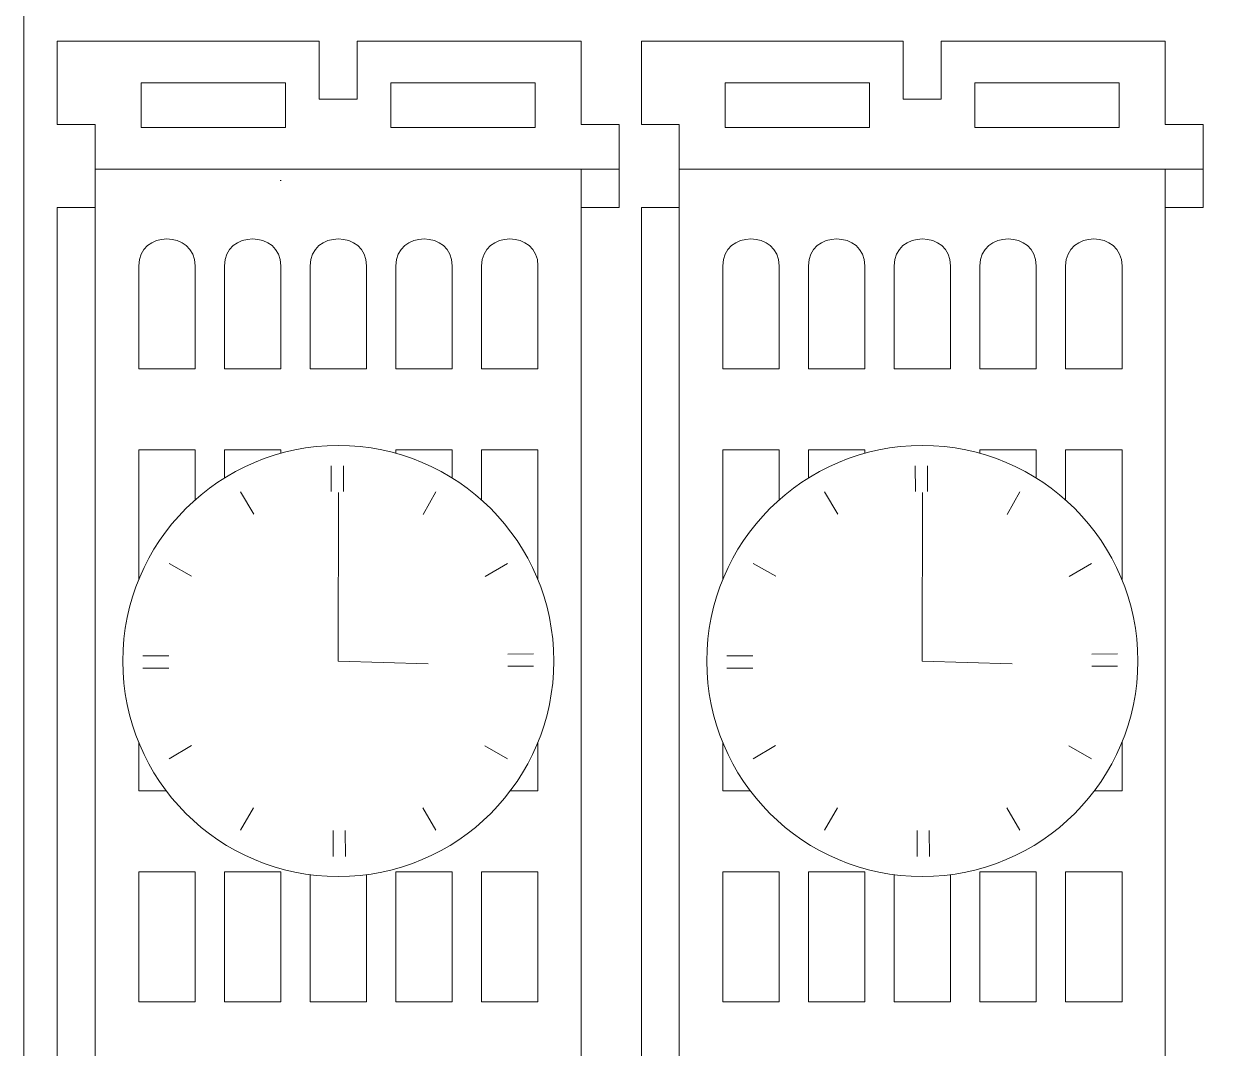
# Model space of a CAD drawing. Header units: millimetres. Extents: x -824 to 903, y -527 to 785.
# Drawn here: x -549.3 to -455.2, y 647.1 to 728.1 of the extents above; entities that cross this region are included whole.
import ezdxf

# ---------------------------------------------------------------- set-up
doc = ezdxf.new("R2010")
doc.units = ezdxf.units.MM
doc.header["$MEASUREMENT"] = 0
doc.layers.add('Camada 1', color=7, linetype='Continuous')

msp = doc.modelspace()

# ---------------------------------------------------------------- linework, layer by layer
at = {"layer": 'Camada 1', "color": 250, "lineweight": 9}
for points, knots in [([(-549.2728, 502.0451), (-549.2728, 502.0451), (-289.6563, 502.0451), (-289.6563, 502.0451), (-289.6563, 502.0451), (-289.6563, 502.0451), (-289.6563, 769.111), (-289.6563, 769.111), (-289.6563, 769.111), (-289.6563, 769.111), (-549.2728, 769.111), (-549.2728, 769.111), (-549.2728, 769.111), (-549.2728, 769.111), (-549.2728, 502.0451), (-549.2728, 502.0451)], [0, 0, 0, 0, 0.2, 0.2, 0.2, 0.2, 0.4, 0.4, 0.4, 0.4, 0.6, 0.6, 0.6, 0.6, 1, 1, 1, 1]), ([(-543.6252, 515.9603), (-543.6252, 515.9603), (-543.6252, 522.5339), (-543.6252, 522.5339), (-543.6252, 522.5339), (-543.6252, 522.5339), (-546.6255, 522.5339), (-546.6255, 522.5339), (-546.6255, 522.5339), (-546.6255, 522.5339), (-546.6255, 615.0342), (-546.6255, 615.0342), (-546.6255, 615.0342), (-546.6255, 615.0342), (-543.6252, 615.0342), (-543.6252, 615.0342), (-543.6252, 615.0342), (-543.6252, 615.0342), (-543.6252, 621.0345), (-543.6252, 621.0345), (-543.6252, 621.0345), (-543.6252, 621.0345), (-546.6255, 621.0345), (-546.6255, 621.0345), (-546.6255, 621.0345), (-546.6255, 621.0345), (-546.6255, 713.5348), (-546.6255, 713.5348), (-546.6255, 713.5348), (-546.6255, 713.5348), (-543.6252, 713.5348), (-543.6252, 713.5348), (-543.6252, 713.5348), (-543.6252, 713.5348), (-543.6252, 720.1084), (-543.6252, 720.1084), (-543.6252, 720.1084), (-543.6252, 720.1084), (-546.6255, 720.1084), (-546.6255, 720.1084), (-546.6255, 720.1084), (-546.6255, 720.1084), (-546.6255, 726.6819), (-546.6255, 726.6819), (-546.6255, 726.6819), (-546.6255, 726.6819), (-525.9395, 726.6819), (-525.9395, 726.6819), (-525.9395, 726.6819), (-525.9395, 726.6819), (-525.9395, 722.117), (-525.9395, 722.117), (-525.9395, 722.117), (-525.9395, 722.117), (-522.9392, 722.117), (-522.9392, 722.117), (-522.9392, 722.117), (-522.9392, 722.117), (-522.9392, 726.6819), (-522.9392, 726.6819), (-522.9392, 726.6819), (-522.9392, 726.6819), (-505.2535, 726.6819), (-505.2535, 726.6819), (-505.2535, 726.6819), (-505.2535, 726.6819), (-505.2535, 720.1084), (-505.2535, 720.1084), (-505.2535, 720.1084), (-505.2535, 720.1084), (-502.2534, 720.1084), (-502.2534, 720.1084), (-502.2534, 720.1084), (-502.2534, 720.1084), (-502.2534, 713.5348), (-502.2534, 713.5348), (-502.2534, 713.5348), (-502.2534, 713.5348), (-505.2535, 713.5348), (-505.2535, 713.5348), (-505.2535, 713.5348), (-505.2535, 713.5348), (-505.2535, 621.0345), (-505.2535, 621.0345), (-505.2535, 621.0345), (-505.2535, 621.0345), (-502.2534, 621.0345), (-502.2534, 621.0345), (-502.2534, 621.0345), (-502.2534, 621.0345), (-502.2534, 615.0342), (-502.2534, 615.0342), (-502.2534, 615.0342), (-502.2534, 615.0342), (-505.2535, 615.0342), (-505.2535, 615.0342), (-505.2535, 615.0342), (-505.2535, 615.0342), (-505.2535, 522.5339), (-505.2535, 522.5339), (-505.2535, 522.5339), (-505.2535, 522.5339), (-502.2534, 522.5339), (-502.2534, 522.5339), (-502.2534, 522.5339), (-502.2534, 522.5339), (-502.2534, 515.9603), (-502.2534, 515.9603), (-502.2534, 515.9603), (-502.2534, 515.9603), (-505.2535, 515.9603), (-505.2535, 515.9603), (-505.2535, 515.9603), (-505.2535, 515.9603), (-505.2535, 509.3867), (-505.2535, 509.3867), (-505.2535, 509.3867), (-505.2535, 509.3867), (-508.2234, 509.3867), (-508.2234, 509.3867), (-508.2234, 509.3867), (-508.2234, 509.3867), (-508.2234, 506.3864), (-508.2234, 506.3864), (-508.2234, 506.3864), (-508.2234, 506.3864), (-512.2235, 506.3864), (-512.2235, 506.3864), (-512.2235, 506.3864), (-512.2235, 506.3864), (-512.2235, 509.3867), (-512.2235, 509.3867), (-512.2235, 509.3867), (-512.2235, 509.3867), (-536.6249, 509.3867), (-536.6249, 509.3867), (-536.6249, 509.3867), (-536.6249, 509.3867), (-536.6249, 506.3864), (-536.6249, 506.3864), (-536.6249, 506.3864), (-536.6249, 506.3864), (-540.6251, 506.3864), (-540.6251, 506.3864), (-540.6251, 506.3864), (-540.6251, 506.3864), (-540.6251, 509.3867), (-540.6251, 509.3867), (-540.6251, 509.3867), (-540.6251, 509.3867), (-546.6255, 509.3867), (-546.6255, 509.3867), (-546.6255, 509.3867), (-546.6255, 509.3867), (-546.6255, 515.9603), (-546.6255, 515.9603), (-546.6255, 515.9603), (-546.6255, 515.9603), (-543.6252, 515.9603), (-543.6252, 515.9603)], [0, 0, 0, 0, 0.0243902, 0.0243902, 0.0243902, 0.0243902, 0.0487805, 0.0487805, 0.0487805, 0.0487805, 0.0731707, 0.0731707, 0.0731707, 0.0731707, 0.097561, 0.097561, 0.097561, 0.097561, 0.1219512, 0.1219512, 0.1219512, 0.1219512, 0.1463415, 0.1463415, 0.1463415, 0.1463415, 0.1707317, 0.1707317, 0.1707317, 0.1707317, 0.195122, 0.195122, 0.195122, 0.195122, 0.2195122, 0.2195122, 0.2195122, 0.2195122, 0.2439024, 0.2439024, 0.2439024, 0.2439024, 0.2682927, 0.2682927, 0.2682927, 0.2682927, 0.2926829, 0.2926829, 0.2926829, 0.2926829, 0.3170732, 0.3170732, 0.3170732, 0.3170732, 0.3414634, 0.3414634, 0.3414634, 0.3414634, 0.3658537, 0.3658537, 0.3658537, 0.3658537, 0.3902439, 0.3902439, 0.3902439, 0.3902439, 0.4146341, 0.4146341, 0.4146341, 0.4146341, 0.4390244, 0.4390244, 0.4390244, 0.4390244, 0.4634146, 0.4634146, 0.4634146, 0.4634146, 0.4878049, 0.4878049, 0.4878049, 0.4878049, 0.5121951, 0.5121951, 0.5121951, 0.5121951, 0.5365854, 0.5365854, 0.5365854, 0.5365854, 0.5609756, 0.5609756, 0.5609756, 0.5609756, 0.5853659, 0.5853659, 0.5853659, 0.5853659, 0.6097561, 0.6097561, 0.6097561, 0.6097561, 0.6341463, 0.6341463, 0.6341463, 0.6341463, 0.6585366, 0.6585366, 0.6585366, 0.6585366, 0.6829268, 0.6829268, 0.6829268, 0.6829268, 0.7073171, 0.7073171, 0.7073171, 0.7073171, 0.7317073, 0.7317073, 0.7317073, 0.7317073, 0.7560976, 0.7560976, 0.7560976, 0.7560976, 0.7804878, 0.7804878, 0.7804878, 0.7804878, 0.804878, 0.804878, 0.804878, 0.804878, 0.8292683, 0.8292683, 0.8292683, 0.8292683, 0.8536585, 0.8536585, 0.8536585, 0.8536585, 0.8780488, 0.8780488, 0.8780488, 0.8780488, 0.902439, 0.902439, 0.902439, 0.902439, 0.9268293, 0.9268293, 0.9268293, 0.9268293, 0.9512195, 0.9512195, 0.9512195, 0.9512195, 1, 1, 1, 1]), ([(-497.4884, 515.9603), (-497.4884, 515.9603), (-497.4884, 522.5339), (-497.4884, 522.5339), (-497.4884, 522.5339), (-497.4884, 522.5339), (-500.4887, 522.5339), (-500.4887, 522.5339), (-500.4887, 522.5339), (-500.4887, 522.5339), (-500.4887, 615.0342), (-500.4887, 615.0342), (-500.4887, 615.0342), (-500.4887, 615.0342), (-497.4884, 615.0342), (-497.4884, 615.0342), (-497.4884, 615.0342), (-497.4884, 615.0342), (-497.4884, 621.0345), (-497.4884, 621.0345), (-497.4884, 621.0345), (-497.4884, 621.0345), (-500.4887, 621.0345), (-500.4887, 621.0345), (-500.4887, 621.0345), (-500.4887, 621.0345), (-500.4887, 713.5348), (-500.4887, 713.5348), (-500.4887, 713.5348), (-500.4887, 713.5348), (-497.4884, 713.5348), (-497.4884, 713.5348), (-497.4884, 713.5348), (-497.4884, 713.5348), (-497.4884, 720.1084), (-497.4884, 720.1084), (-497.4884, 720.1084), (-497.4884, 720.1084), (-500.4887, 720.1084), (-500.4887, 720.1084), (-500.4887, 720.1084), (-500.4887, 720.1084), (-500.4887, 726.6819), (-500.4887, 726.6819), (-500.4887, 726.6819), (-500.4887, 726.6819), (-479.8027, 726.6819), (-479.8027, 726.6819), (-479.8027, 726.6819), (-479.8027, 726.6819), (-479.8027, 722.117), (-479.8027, 722.117), (-479.8027, 722.117), (-479.8027, 722.117), (-476.8024, 722.117), (-476.8024, 722.117), (-476.8024, 722.117), (-476.8024, 722.117), (-476.8024, 726.6819), (-476.8024, 726.6819), (-476.8024, 726.6819), (-476.8024, 726.6819), (-459.1167, 726.6819), (-459.1167, 726.6819), (-459.1167, 726.6819), (-459.1167, 726.6819), (-459.1167, 720.1084), (-459.1167, 720.1084), (-459.1167, 720.1084), (-459.1167, 720.1084), (-456.1165, 720.1084), (-456.1165, 720.1084), (-456.1165, 720.1084), (-456.1165, 720.1084), (-456.1165, 713.5348), (-456.1165, 713.5348), (-456.1165, 713.5348), (-456.1165, 713.5348), (-459.1167, 713.5348), (-459.1167, 713.5348), (-459.1167, 713.5348), (-459.1167, 713.5348), (-459.1167, 621.0345), (-459.1167, 621.0345), (-459.1167, 621.0345), (-459.1167, 621.0345), (-456.1165, 621.0345), (-456.1165, 621.0345), (-456.1165, 621.0345), (-456.1165, 621.0345), (-456.1165, 615.0342), (-456.1165, 615.0342), (-456.1165, 615.0342), (-456.1165, 615.0342), (-459.1167, 615.0342), (-459.1167, 615.0342), (-459.1167, 615.0342), (-459.1167, 615.0342), (-459.1167, 522.5339), (-459.1167, 522.5339), (-459.1167, 522.5339), (-459.1167, 522.5339), (-456.1165, 522.5339), (-456.1165, 522.5339), (-456.1165, 522.5339), (-456.1165, 522.5339), (-456.1165, 515.9603), (-456.1165, 515.9603), (-456.1165, 515.9603), (-456.1165, 515.9603), (-459.1167, 515.9603), (-459.1167, 515.9603), (-459.1167, 515.9603), (-459.1167, 515.9603), (-459.1167, 509.3867), (-459.1167, 509.3867), (-459.1167, 509.3867), (-459.1167, 509.3867), (-462.0865, 509.3867), (-462.0865, 509.3867), (-462.0865, 509.3867), (-462.0865, 509.3867), (-462.0865, 506.3864), (-462.0865, 506.3864), (-462.0865, 506.3864), (-462.0865, 506.3864), (-466.0867, 506.3864), (-466.0867, 506.3864), (-466.0867, 506.3864), (-466.0867, 506.3864), (-466.0867, 509.3867), (-466.0867, 509.3867), (-466.0867, 509.3867), (-466.0867, 509.3867), (-490.4881, 509.3867), (-490.4881, 509.3867), (-490.4881, 509.3867), (-490.4881, 509.3867), (-490.4881, 506.3864), (-490.4881, 506.3864), (-490.4881, 506.3864), (-490.4881, 506.3864), (-494.4883, 506.3864), (-494.4883, 506.3864), (-494.4883, 506.3864), (-494.4883, 506.3864), (-494.4883, 509.3867), (-494.4883, 509.3867), (-494.4883, 509.3867), (-494.4883, 509.3867), (-500.4887, 509.3867), (-500.4887, 509.3867), (-500.4887, 509.3867), (-500.4887, 509.3867), (-500.4887, 515.9603), (-500.4887, 515.9603), (-500.4887, 515.9603), (-500.4887, 515.9603), (-497.4884, 515.9603), (-497.4884, 515.9603)], [0, 0, 0, 0, 0.0243902, 0.0243902, 0.0243902, 0.0243902, 0.0487805, 0.0487805, 0.0487805, 0.0487805, 0.0731707, 0.0731707, 0.0731707, 0.0731707, 0.097561, 0.097561, 0.097561, 0.097561, 0.1219512, 0.1219512, 0.1219512, 0.1219512, 0.1463415, 0.1463415, 0.1463415, 0.1463415, 0.1707317, 0.1707317, 0.1707317, 0.1707317, 0.195122, 0.195122, 0.195122, 0.195122, 0.2195122, 0.2195122, 0.2195122, 0.2195122, 0.2439024, 0.2439024, 0.2439024, 0.2439024, 0.2682927, 0.2682927, 0.2682927, 0.2682927, 0.2926829, 0.2926829, 0.2926829, 0.2926829, 0.3170732, 0.3170732, 0.3170732, 0.3170732, 0.3414634, 0.3414634, 0.3414634, 0.3414634, 0.3658537, 0.3658537, 0.3658537, 0.3658537, 0.3902439, 0.3902439, 0.3902439, 0.3902439, 0.4146341, 0.4146341, 0.4146341, 0.4146341, 0.4390244, 0.4390244, 0.4390244, 0.4390244, 0.4634146, 0.4634146, 0.4634146, 0.4634146, 0.4878049, 0.4878049, 0.4878049, 0.4878049, 0.5121951, 0.5121951, 0.5121951, 0.5121951, 0.5365854, 0.5365854, 0.5365854, 0.5365854, 0.5609756, 0.5609756, 0.5609756, 0.5609756, 0.5853659, 0.5853659, 0.5853659, 0.5853659, 0.6097561, 0.6097561, 0.6097561, 0.6097561, 0.6341463, 0.6341463, 0.6341463, 0.6341463, 0.6585366, 0.6585366, 0.6585366, 0.6585366, 0.6829268, 0.6829268, 0.6829268, 0.6829268, 0.7073171, 0.7073171, 0.7073171, 0.7073171, 0.7317073, 0.7317073, 0.7317073, 0.7317073, 0.7560976, 0.7560976, 0.7560976, 0.7560976, 0.7804878, 0.7804878, 0.7804878, 0.7804878, 0.804878, 0.804878, 0.804878, 0.804878, 0.8292683, 0.8292683, 0.8292683, 0.8292683, 0.8536585, 0.8536585, 0.8536585, 0.8536585, 0.8780488, 0.8780488, 0.8780488, 0.8780488, 0.902439, 0.902439, 0.902439, 0.902439, 0.9268293, 0.9268293, 0.9268293, 0.9268293, 0.9512195, 0.9512195, 0.9512195, 0.9512195, 1, 1, 1, 1]), ([(-529.0235, 715.693), (-529.0235, 715.693), (-528.949, 715.6793), (-528.949, 715.6793), (-528.949, 715.6793), (-528.949, 715.6793), (-529.0235, 715.693), (-529.0235, 715.693)], [0, 0, 0, 0, 0.3333333, 0.3333333, 0.3333333, 0.3333333, 1, 1, 1, 1])]:
    msp.add_open_spline(points, degree=3, knots=knots, dxfattribs=at)
at = {"layer": 'Camada 1', "color": 5, "lineweight": 9}
for points, knots in [([(-540.0032, 723.3944), (-540.0032, 723.3944), (-528.5898, 723.3944), (-528.5898, 723.3944), (-528.5898, 723.3944), (-528.5898, 723.3944), (-528.5898, 719.8666), (-528.5898, 719.8666), (-528.5898, 719.8666), (-528.5898, 719.8666), (-540.0032, 719.8666), (-540.0032, 719.8666), (-540.0032, 719.8666), (-540.0032, 719.8666), (-540.0032, 723.3944), (-540.0032, 723.3944)], [0, 0, 0, 0, 0.2, 0.2, 0.2, 0.2, 0.4, 0.4, 0.4, 0.4, 0.6, 0.6, 0.6, 0.6, 1, 1, 1, 1]), ([(-520.2891, 723.3944), (-520.2891, 723.3944), (-508.8757, 723.3944), (-508.8757, 723.3944), (-508.8757, 723.3944), (-508.8757, 723.3944), (-508.8757, 719.8666), (-508.8757, 719.8666), (-508.8757, 719.8666), (-508.8757, 719.8666), (-520.2891, 719.8666), (-520.2891, 719.8666), (-520.2891, 719.8666), (-520.2891, 719.8666), (-520.2891, 723.3944), (-520.2891, 723.3944)], [0, 0, 0, 0, 0.2, 0.2, 0.2, 0.2, 0.4, 0.4, 0.4, 0.4, 0.6, 0.6, 0.6, 0.6, 1, 1, 1, 1]), ([(-493.8664, 723.3944), (-493.8664, 723.3944), (-482.453, 723.3944), (-482.453, 723.3944), (-482.453, 723.3944), (-482.453, 723.3944), (-482.453, 719.8666), (-482.453, 719.8666), (-482.453, 719.8666), (-482.453, 719.8666), (-493.8664, 719.8666), (-493.8664, 719.8666), (-493.8664, 719.8666), (-493.8664, 719.8666), (-493.8664, 723.3944), (-493.8664, 723.3944)], [0, 0, 0, 0, 0.2, 0.2, 0.2, 0.2, 0.4, 0.4, 0.4, 0.4, 0.6, 0.6, 0.6, 0.6, 1, 1, 1, 1]), ([(-474.1523, 723.3944), (-474.1523, 723.3944), (-462.7389, 723.3944), (-462.7389, 723.3944), (-462.7389, 723.3944), (-462.7389, 723.3944), (-462.7389, 719.8666), (-462.7389, 719.8666), (-462.7389, 719.8666), (-462.7389, 719.8666), (-474.1523, 719.8666), (-474.1523, 719.8666), (-474.1523, 719.8666), (-474.1523, 719.8666), (-474.1523, 723.3944), (-474.1523, 723.3944)], [0, 0, 0, 0, 0.2, 0.2, 0.2, 0.2, 0.4, 0.4, 0.4, 0.4, 0.6, 0.6, 0.6, 0.6, 1, 1, 1, 1]), ([(-540.1954, 700.7946), (-540.1954, 700.7946), (-535.7402, 700.7946), (-535.7402, 700.7946), (-535.7402, 700.7946), (-535.7402, 700.7946), (-535.7402, 708.9491), (-535.7402, 708.9491), (-535.7402, 708.9491), (-535.7402, 711.7689), (-540.1954, 711.7689), (-540.1954, 708.9491), (-540.1954, 708.9491), (-540.1954, 708.9491), (-540.1954, 700.7946), (-540.1954, 700.7946)], [0, 0, 0, 0, 0.2, 0.2, 0.2, 0.2, 0.4, 0.4, 0.4, 0.4, 0.6, 0.6, 0.6, 0.6, 1, 1, 1, 1]), ([(-533.4236, 700.7946), (-533.4236, 700.7946), (-528.9684, 700.7946), (-528.9684, 700.7946), (-528.9684, 700.7946), (-528.9684, 700.7946), (-528.9684, 708.9491), (-528.9684, 708.9491), (-528.9684, 708.9491), (-528.9684, 711.7689), (-533.4236, 711.7689), (-533.4236, 708.9491), (-533.4236, 708.9491), (-533.4236, 708.9491), (-533.4236, 700.7946), (-533.4236, 700.7946)], [0, 0, 0, 0, 0.2, 0.2, 0.2, 0.2, 0.4, 0.4, 0.4, 0.4, 0.6, 0.6, 0.6, 0.6, 1, 1, 1, 1]), ([(-526.6519, 700.7946), (-526.6519, 700.7946), (-522.1967, 700.7946), (-522.1967, 700.7946), (-522.1967, 700.7946), (-522.1967, 700.7946), (-522.1967, 708.9491), (-522.1967, 708.9491), (-522.1967, 708.9491), (-522.1967, 711.7689), (-526.6519, 711.7689), (-526.6519, 708.9491), (-526.6519, 708.9491), (-526.6519, 708.9491), (-526.6519, 700.7946), (-526.6519, 700.7946)], [0, 0, 0, 0, 0.2, 0.2, 0.2, 0.2, 0.4, 0.4, 0.4, 0.4, 0.6, 0.6, 0.6, 0.6, 1, 1, 1, 1]), ([(-519.8802, 700.7946), (-519.8802, 700.7946), (-515.425, 700.7946), (-515.425, 700.7946), (-515.425, 700.7946), (-515.425, 700.7946), (-515.425, 708.9491), (-515.425, 708.9491), (-515.425, 708.9491), (-515.425, 711.7689), (-519.8802, 711.7689), (-519.8802, 708.9491), (-519.8802, 708.9491), (-519.8802, 708.9491), (-519.8802, 700.7946), (-519.8802, 700.7946)], [0, 0, 0, 0, 0.2, 0.2, 0.2, 0.2, 0.4, 0.4, 0.4, 0.4, 0.6, 0.6, 0.6, 0.6, 1, 1, 1, 1]), ([(-513.1084, 700.7946), (-513.1084, 700.7946), (-508.6532, 700.7946), (-508.6532, 700.7946), (-508.6532, 700.7946), (-508.6532, 700.7946), (-508.6532, 708.9491), (-508.6532, 708.9491), (-508.6532, 708.9491), (-508.6532, 711.7689), (-513.1084, 711.7689), (-513.1084, 708.9491), (-513.1084, 708.9491), (-513.1084, 708.9491), (-513.1084, 700.7946), (-513.1084, 700.7946)], [0, 0, 0, 0, 0.2, 0.2, 0.2, 0.2, 0.4, 0.4, 0.4, 0.4, 0.6, 0.6, 0.6, 0.6, 1, 1, 1, 1]), ([(-494.0585, 700.7946), (-494.0585, 700.7946), (-489.6034, 700.7946), (-489.6034, 700.7946), (-489.6034, 700.7946), (-489.6034, 700.7946), (-489.6034, 708.9491), (-489.6034, 708.9491), (-489.6034, 708.9491), (-489.6034, 711.7689), (-494.0585, 711.7689), (-494.0585, 708.9491), (-494.0585, 708.9491), (-494.0585, 708.9491), (-494.0585, 700.7946), (-494.0585, 700.7946)], [0, 0, 0, 0, 0.2, 0.2, 0.2, 0.2, 0.4, 0.4, 0.4, 0.4, 0.6, 0.6, 0.6, 0.6, 1, 1, 1, 1]), ([(-487.2868, 700.7946), (-487.2868, 700.7946), (-482.8316, 700.7946), (-482.8316, 700.7946), (-482.8316, 700.7946), (-482.8316, 700.7946), (-482.8316, 708.9491), (-482.8316, 708.9491), (-482.8316, 708.9491), (-482.8316, 711.7689), (-487.2868, 711.7689), (-487.2868, 708.9491), (-487.2868, 708.9491), (-487.2868, 708.9491), (-487.2868, 700.7946), (-487.2868, 700.7946)], [0, 0, 0, 0, 0.2, 0.2, 0.2, 0.2, 0.4, 0.4, 0.4, 0.4, 0.6, 0.6, 0.6, 0.6, 1, 1, 1, 1]), ([(-480.5151, 700.7946), (-480.5151, 700.7946), (-476.0598, 700.7946), (-476.0598, 700.7946), (-476.0598, 700.7946), (-476.0598, 700.7946), (-476.0598, 708.9491), (-476.0598, 708.9491), (-476.0598, 708.9491), (-476.0598, 711.7689), (-480.5151, 711.7689), (-480.5151, 708.9491), (-480.5151, 708.9491), (-480.5151, 708.9491), (-480.5151, 700.7946), (-480.5151, 700.7946)], [0, 0, 0, 0, 0.2, 0.2, 0.2, 0.2, 0.4, 0.4, 0.4, 0.4, 0.6, 0.6, 0.6, 0.6, 1, 1, 1, 1]), ([(-473.7434, 700.7946), (-473.7434, 700.7946), (-469.2882, 700.7946), (-469.2882, 700.7946), (-469.2882, 700.7946), (-469.2882, 700.7946), (-469.2882, 708.9491), (-469.2882, 708.9491), (-469.2882, 708.9491), (-469.2882, 711.7689), (-473.7434, 711.7689), (-473.7434, 708.9491), (-473.7434, 708.9491), (-473.7434, 708.9491), (-473.7434, 700.7946), (-473.7434, 700.7946)], [0, 0, 0, 0, 0.2, 0.2, 0.2, 0.2, 0.4, 0.4, 0.4, 0.4, 0.6, 0.6, 0.6, 0.6, 1, 1, 1, 1]), ([(-466.9716, 700.7946), (-466.9716, 700.7946), (-462.5164, 700.7946), (-462.5164, 700.7946), (-462.5164, 700.7946), (-462.5164, 700.7946), (-462.5164, 708.9491), (-462.5164, 708.9491), (-462.5164, 708.9491), (-462.5164, 711.7689), (-466.9716, 711.7689), (-466.9716, 708.9491), (-466.9716, 708.9491), (-466.9716, 708.9491), (-466.9716, 700.7946), (-466.9716, 700.7946)], [0, 0, 0, 0, 0.2, 0.2, 0.2, 0.2, 0.4, 0.4, 0.4, 0.4, 0.6, 0.6, 0.6, 0.6, 1, 1, 1, 1]), ([(-524.4294, 694.7488), (-515.0262, 694.7488), (-507.4035, 687.1261), (-507.4035, 677.7229), (-507.4035, 677.7229), (-507.4035, 668.3197), (-515.0262, 660.697), (-524.4294, 660.697), (-524.4294, 660.697), (-533.8325, 660.697), (-541.4552, 668.3197), (-541.4552, 677.7229), (-541.4552, 677.7229), (-541.4552, 687.1261), (-533.8325, 694.7488), (-524.4294, 694.7488)], [0, 0, 0, 0, 0.2, 0.2, 0.2, 0.2, 0.4, 0.4, 0.4, 0.4, 0.6, 0.6, 0.6, 0.6, 1, 1, 1, 1]), ([(-535.7402, 690.4518), (-535.7402, 690.4518), (-535.7402, 694.3992), (-535.7402, 694.3992), (-535.7402, 694.3992), (-537.2252, 694.3992), (-538.7103, 694.3992), (-540.1954, 694.3992), (-540.1954, 694.3992), (-540.1954, 694.3992), (-540.1954, 684.1556), (-540.1954, 684.1556)], [0, 0, 0, 0, 0.25, 0.25, 0.25, 0.25, 0.5, 0.5, 0.5, 0.5, 1, 1, 1, 1]), ([(-528.9684, 694.1435), (-528.9684, 694.1435), (-528.9684, 694.3992), (-528.9684, 694.3992), (-528.9684, 694.3992), (-530.4535, 694.3992), (-531.9385, 694.3992), (-533.4236, 694.3992), (-533.4236, 694.3992), (-533.4236, 694.3992), (-533.4236, 692.1863), (-533.4236, 692.1863)], [0, 0, 0, 0, 0.25, 0.25, 0.25, 0.25, 0.5, 0.5, 0.5, 0.5, 1, 1, 1, 1]), ([(-515.425, 692.1863), (-515.425, 692.1863), (-515.425, 694.3992), (-515.425, 694.3992), (-515.425, 694.3992), (-516.9101, 694.3992), (-518.3951, 694.3992), (-519.8802, 694.3992), (-519.8802, 694.3992), (-519.8802, 694.3992), (-519.8802, 694.1435), (-519.8802, 694.1435)], [0, 0, 0, 0, 0.25, 0.25, 0.25, 0.25, 0.5, 0.5, 0.5, 0.5, 1, 1, 1, 1]), ([(-508.6532, 684.1556), (-508.6532, 684.1556), (-508.6532, 694.3992), (-508.6532, 694.3992), (-508.6532, 694.3992), (-510.1383, 694.3992), (-511.6234, 694.3992), (-513.1084, 694.3992), (-513.1084, 694.3992), (-513.1084, 694.3992), (-513.1084, 690.4518), (-513.1084, 690.4518)], [0, 0, 0, 0, 0.25, 0.25, 0.25, 0.25, 0.5, 0.5, 0.5, 0.5, 1, 1, 1, 1]), ([(-478.2925, 694.7488), (-468.8894, 694.7488), (-461.2667, 687.1261), (-461.2667, 677.7229), (-461.2667, 677.7229), (-461.2667, 668.3197), (-468.8894, 660.697), (-478.2925, 660.697), (-478.2925, 660.697), (-487.6957, 660.697), (-495.3184, 668.3197), (-495.3184, 677.7229), (-495.3184, 677.7229), (-495.3184, 687.1261), (-487.6957, 694.7488), (-478.2925, 694.7488)], [0, 0, 0, 0, 0.2, 0.2, 0.2, 0.2, 0.4, 0.4, 0.4, 0.4, 0.6, 0.6, 0.6, 0.6, 1, 1, 1, 1]), ([(-489.6034, 690.4518), (-489.6034, 690.4518), (-489.6034, 694.3992), (-489.6034, 694.3992), (-489.6034, 694.3992), (-491.0884, 694.3992), (-492.5735, 694.3992), (-494.0585, 694.3992), (-494.0585, 694.3992), (-494.0585, 694.3992), (-494.0585, 684.1556), (-494.0585, 684.1556)], [0, 0, 0, 0, 0.25, 0.25, 0.25, 0.25, 0.5, 0.5, 0.5, 0.5, 1, 1, 1, 1]), ([(-482.8316, 694.1435), (-482.8316, 694.1435), (-482.8316, 694.3992), (-482.8316, 694.3992), (-482.8316, 694.3992), (-484.3167, 694.3992), (-485.8017, 694.3992), (-487.2868, 694.3992), (-487.2868, 694.3992), (-487.2868, 694.3992), (-487.2868, 692.1863), (-487.2868, 692.1863)], [0, 0, 0, 0, 0.25, 0.25, 0.25, 0.25, 0.5, 0.5, 0.5, 0.5, 1, 1, 1, 1]), ([(-469.2882, 692.1863), (-469.2882, 692.1863), (-469.2882, 694.3992), (-469.2882, 694.3992), (-469.2882, 694.3992), (-470.7732, 694.3992), (-472.2583, 694.3992), (-473.7434, 694.3992), (-473.7434, 694.3992), (-473.7434, 694.3992), (-473.7434, 694.1435), (-473.7434, 694.1435)], [0, 0, 0, 0, 0.25, 0.25, 0.25, 0.25, 0.5, 0.5, 0.5, 0.5, 1, 1, 1, 1]), ([(-462.5164, 684.1556), (-462.5164, 684.1556), (-462.5164, 694.3992), (-462.5164, 694.3992), (-462.5164, 694.3992), (-464.0015, 694.3992), (-465.4865, 694.3992), (-466.9716, 694.3992), (-466.9716, 694.3992), (-466.9716, 694.3992), (-466.9716, 690.4518), (-466.9716, 690.4518)], [0, 0, 0, 0, 0.25, 0.25, 0.25, 0.25, 0.5, 0.5, 0.5, 0.5, 1, 1, 1, 1]), ([(-532.1445, 691.0861), (-532.1445, 691.0861), (-531.1112, 689.3164), (-531.1112, 689.3164), (-531.1112, 689.3164), (-531.1112, 689.3164), (-532.1445, 691.0861), (-532.1445, 691.0861)], [0, 0, 0, 0, 0.3333333, 0.3333333, 0.3333333, 0.3333333, 1, 1, 1, 1]), ([(-524.4243, 691.0421), (-524.4243, 691.0421), (-524.4294, 677.7229), (-524.4294, 677.7229), (-524.4294, 677.7229), (-524.4294, 677.7229), (-517.3198, 677.4971), (-517.3198, 677.4971)], [0, 0, 0, 0, 0.3333333, 0.3333333, 0.3333333, 0.3333333, 1, 1, 1, 1]), ([(-486.0077, 691.0861), (-486.0077, 691.0861), (-484.9744, 689.3164), (-484.9744, 689.3164), (-484.9744, 689.3164), (-484.9744, 689.3164), (-486.0077, 691.0861), (-486.0077, 691.0861)], [0, 0, 0, 0, 0.3333333, 0.3333333, 0.3333333, 0.3333333, 1, 1, 1, 1]), ([(-478.2875, 691.0421), (-478.2875, 691.0421), (-478.2925, 677.7229), (-478.2925, 677.7229), (-478.2925, 677.7229), (-478.2925, 677.7229), (-471.183, 677.4971), (-471.183, 677.4971)], [0, 0, 0, 0, 0.3333333, 0.3333333, 0.3333333, 0.3333333, 1, 1, 1, 1]), ([(-537.7924, 685.4382), (-537.7924, 685.4382), (-536.0129, 684.4222), (-536.0129, 684.4222), (-536.0129, 684.4222), (-536.0129, 684.4222), (-537.7924, 685.4382), (-537.7924, 685.4382)], [0, 0, 0, 0, 0.3333333, 0.3333333, 0.3333333, 0.3333333, 1, 1, 1, 1]), ([(-491.6556, 685.4382), (-491.6556, 685.4382), (-489.8761, 684.4222), (-489.8761, 684.4222), (-489.8761, 684.4222), (-489.8761, 684.4222), (-491.6556, 685.4382), (-491.6556, 685.4382)], [0, 0, 0, 0, 0.3333333, 0.3333333, 0.3333333, 0.3333333, 1, 1, 1, 1]), ([(-540.1954, 671.3081), (-540.1954, 671.3081), (-540.1954, 667.4597), (-540.1954, 667.4597), (-540.1954, 667.4597), (-540.1954, 667.4597), (-538.0023, 667.4597), (-538.0023, 667.4597)], [0, 0, 0, 0, 0.3333333, 0.3333333, 0.3333333, 0.3333333, 1, 1, 1, 1]), ([(-510.8463, 667.4597), (-510.8463, 667.4597), (-508.6532, 667.4597), (-508.6532, 667.4597), (-508.6532, 667.4597), (-508.6532, 667.4597), (-508.6532, 671.3081), (-508.6532, 671.3081)], [0, 0, 0, 0, 0.3333333, 0.3333333, 0.3333333, 0.3333333, 1, 1, 1, 1]), ([(-494.0585, 671.3081), (-494.0585, 671.3081), (-494.0585, 667.4597), (-494.0585, 667.4597), (-494.0585, 667.4597), (-494.0585, 667.4597), (-491.8655, 667.4597), (-491.8655, 667.4597)], [0, 0, 0, 0, 0.3333333, 0.3333333, 0.3333333, 0.3333333, 1, 1, 1, 1]), ([(-464.7095, 667.4597), (-464.7095, 667.4597), (-462.5164, 667.4597), (-462.5164, 667.4597), (-462.5164, 667.4597), (-462.5164, 667.4597), (-462.5164, 671.3081), (-462.5164, 671.3081)], [0, 0, 0, 0, 0.3333333, 0.3333333, 0.3333333, 0.3333333, 1, 1, 1, 1]), ([(-540.1954, 650.7922), (-538.7103, 650.7922), (-537.2252, 650.7922), (-535.7402, 650.7922), (-535.7402, 650.7922), (-535.7402, 654.2163), (-535.7402, 657.6403), (-535.7402, 661.0643), (-535.7402, 661.0643), (-537.2252, 661.0643), (-538.7103, 661.0643), (-540.1954, 661.0643), (-540.1954, 661.0643), (-540.1954, 657.6403), (-540.1954, 654.2163), (-540.1954, 650.7922)], [0, 0, 0, 0, 0.2, 0.2, 0.2, 0.2, 0.4, 0.4, 0.4, 0.4, 0.6, 0.6, 0.6, 0.6, 1, 1, 1, 1]), ([(-533.4236, 650.7922), (-531.9385, 650.7922), (-530.4535, 650.7922), (-528.9684, 650.7922), (-528.9684, 650.7922), (-528.9684, 654.2163), (-528.9684, 657.6403), (-528.9684, 661.0643), (-528.9684, 661.0643), (-530.4535, 661.0643), (-531.9385, 661.0643), (-533.4236, 661.0643), (-533.4236, 661.0643), (-533.4236, 657.6403), (-533.4236, 654.2163), (-533.4236, 650.7922)], [0, 0, 0, 0, 0.2, 0.2, 0.2, 0.2, 0.4, 0.4, 0.4, 0.4, 0.6, 0.6, 0.6, 0.6, 1, 1, 1, 1]), ([(-526.6519, 660.851), (-526.6519, 660.851), (-526.6519, 650.7922), (-526.6519, 650.7922), (-526.6519, 650.7922), (-525.1669, 650.7922), (-523.6818, 650.7922), (-522.1967, 650.7922), (-522.1967, 650.7922), (-522.1967, 650.7922), (-522.1967, 660.851), (-522.1967, 660.851)], [0, 0, 0, 0, 0.25, 0.25, 0.25, 0.25, 0.5, 0.5, 0.5, 0.5, 1, 1, 1, 1]), ([(-519.8802, 650.7922), (-518.3951, 650.7922), (-516.9101, 650.7922), (-515.425, 650.7922), (-515.425, 650.7922), (-515.425, 654.2163), (-515.425, 657.6403), (-515.425, 661.0643), (-515.425, 661.0643), (-516.9101, 661.0643), (-518.3951, 661.0643), (-519.8802, 661.0643), (-519.8802, 661.0643), (-519.8802, 657.6403), (-519.8802, 654.2163), (-519.8802, 650.7922)], [0, 0, 0, 0, 0.2, 0.2, 0.2, 0.2, 0.4, 0.4, 0.4, 0.4, 0.6, 0.6, 0.6, 0.6, 1, 1, 1, 1]), ([(-513.1084, 650.7922), (-511.6234, 650.7922), (-510.1383, 650.7922), (-508.6532, 650.7922), (-508.6532, 650.7922), (-508.6532, 654.2163), (-508.6532, 657.6403), (-508.6532, 661.0643), (-508.6532, 661.0643), (-510.1383, 661.0643), (-511.6234, 661.0643), (-513.1084, 661.0643), (-513.1084, 661.0643), (-513.1084, 657.6403), (-513.1084, 654.2163), (-513.1084, 650.7922)], [0, 0, 0, 0, 0.2, 0.2, 0.2, 0.2, 0.4, 0.4, 0.4, 0.4, 0.6, 0.6, 0.6, 0.6, 1, 1, 1, 1]), ([(-494.0585, 650.7922), (-492.5735, 650.7922), (-491.0884, 650.7922), (-489.6034, 650.7922), (-489.6034, 650.7922), (-489.6034, 654.2163), (-489.6034, 657.6403), (-489.6034, 661.0643), (-489.6034, 661.0643), (-491.0884, 661.0643), (-492.5735, 661.0643), (-494.0585, 661.0643), (-494.0585, 661.0643), (-494.0585, 657.6403), (-494.0585, 654.2163), (-494.0585, 650.7922)], [0, 0, 0, 0, 0.2, 0.2, 0.2, 0.2, 0.4, 0.4, 0.4, 0.4, 0.6, 0.6, 0.6, 0.6, 1, 1, 1, 1]), ([(-487.2868, 650.7922), (-485.8017, 650.7922), (-484.3167, 650.7922), (-482.8316, 650.7922), (-482.8316, 650.7922), (-482.8316, 654.2163), (-482.8316, 657.6403), (-482.8316, 661.0643), (-482.8316, 661.0643), (-484.3167, 661.0643), (-485.8017, 661.0643), (-487.2868, 661.0643), (-487.2868, 661.0643), (-487.2868, 657.6403), (-487.2868, 654.2163), (-487.2868, 650.7922)], [0, 0, 0, 0, 0.2, 0.2, 0.2, 0.2, 0.4, 0.4, 0.4, 0.4, 0.6, 0.6, 0.6, 0.6, 1, 1, 1, 1]), ([(-480.5151, 660.851), (-480.5151, 660.851), (-480.5151, 650.7922), (-480.5151, 650.7922), (-480.5151, 650.7922), (-479.0301, 650.7922), (-477.545, 650.7922), (-476.0598, 650.7922), (-476.0598, 650.7922), (-476.0598, 650.7922), (-476.0598, 660.851), (-476.0598, 660.851)], [0, 0, 0, 0, 0.25, 0.25, 0.25, 0.25, 0.5, 0.5, 0.5, 0.5, 1, 1, 1, 1]), ([(-473.7434, 650.7922), (-472.2583, 650.7922), (-470.7732, 650.7922), (-469.2882, 650.7922), (-469.2882, 650.7922), (-469.2882, 654.2163), (-469.2882, 657.6403), (-469.2882, 661.0643), (-469.2882, 661.0643), (-470.7732, 661.0643), (-472.2583, 661.0643), (-473.7434, 661.0643), (-473.7434, 661.0643), (-473.7434, 657.6403), (-473.7434, 654.2163), (-473.7434, 650.7922)], [0, 0, 0, 0, 0.2, 0.2, 0.2, 0.2, 0.4, 0.4, 0.4, 0.4, 0.6, 0.6, 0.6, 0.6, 1, 1, 1, 1]), ([(-466.9716, 650.7922), (-465.4865, 650.7922), (-464.0015, 650.7922), (-462.5164, 650.7922), (-462.5164, 650.7922), (-462.5164, 654.2163), (-462.5164, 657.6403), (-462.5164, 661.0643), (-462.5164, 661.0643), (-464.0015, 661.0643), (-465.4865, 661.0643), (-466.9716, 661.0643), (-466.9716, 661.0643), (-466.9716, 657.6403), (-466.9716, 654.2163), (-466.9716, 650.7922)], [0, 0, 0, 0, 0.2, 0.2, 0.2, 0.2, 0.4, 0.4, 0.4, 0.4, 0.6, 0.6, 0.6, 0.6, 1, 1, 1, 1])]:
    msp.add_open_spline(points, degree=3, knots=knots, dxfattribs=at)
for points in [[(-543.6252, 716.579), (-543.6252, 716.579), (-502.2534, 716.579), (-502.2534, 716.579)], [(-505.2535, 716.579), (-505.2535, 716.579), (-505.2535, 713.5348), (-505.2535, 713.5348)], [(-497.4884, 716.579), (-497.4884, 716.579), (-456.1165, 716.579), (-456.1165, 716.579)], [(-459.1167, 716.579), (-459.1167, 716.579), (-459.1167, 713.5348), (-459.1167, 713.5348)], [(-543.6252, 713.5348), (-543.6252, 713.5348), (-543.6252, 621.0345), (-543.6252, 621.0345)], [(-497.4884, 713.5348), (-497.4884, 713.5348), (-497.4884, 621.0345), (-497.4884, 621.0345)], [(-524.9802, 691.1041), (-524.9802, 691.1041), (-524.9903, 693.1533), (-524.9903, 693.1533)], [(-524.0143, 691.1041), (-524.0143, 691.1041), (-524.0244, 693.1533), (-524.0244, 693.1533)], [(-478.8434, 691.1041), (-478.8434, 691.1041), (-478.8535, 693.1533), (-478.8535, 693.1533)], [(-477.8775, 691.1041), (-477.8775, 691.1041), (-477.8876, 693.1533), (-477.8876, 693.1533)], [(-517.7301, 689.3064), (-517.7301, 689.3064), (-516.7141, 691.0859), (-516.7141, 691.0859)], [(-471.5932, 689.3064), (-471.5932, 689.3064), (-470.5772, 691.0859), (-470.5772, 691.0859)], [(-512.8358, 684.4048), (-512.8358, 684.4048), (-511.0662, 685.4381), (-511.0662, 685.4381)], [(-466.699, 684.4048), (-466.699, 684.4048), (-464.9294, 685.4381), (-464.9294, 685.4381)], [(-537.8105, 678.1379), (-537.8105, 678.1379), (-539.8598, 678.1278), (-539.8598, 678.1278)], [(-511.0482, 678.2737), (-511.0482, 678.2737), (-508.9989, 678.2838), (-508.9989, 678.2838)], [(-491.6737, 678.1379), (-491.6737, 678.1379), (-493.723, 678.1278), (-493.723, 678.1278)], [(-464.9114, 678.2737), (-464.9114, 678.2737), (-462.8621, 678.2838), (-462.8621, 678.2838)], [(-537.8105, 677.1721), (-537.8105, 677.1721), (-539.8598, 677.1619), (-539.8598, 677.1619)], [(-511.0482, 677.3078), (-511.0482, 677.3078), (-508.9989, 677.3179), (-508.9989, 677.3179)], [(-491.6737, 677.1721), (-491.6737, 677.1721), (-493.723, 677.1619), (-493.723, 677.1619)], [(-464.9114, 677.3078), (-464.9114, 677.3078), (-462.8621, 677.3179), (-462.8621, 677.3179)], [(-536.0229, 671.041), (-536.0229, 671.041), (-537.7925, 670.0077), (-537.7925, 670.0077)], [(-512.8458, 671.0236), (-512.8458, 671.0236), (-511.0663, 670.0076), (-511.0663, 670.0076)], [(-489.8861, 671.041), (-489.8861, 671.041), (-491.6557, 670.0077), (-491.6557, 670.0077)], [(-466.709, 671.0236), (-466.709, 671.0236), (-464.9295, 670.0076), (-464.9295, 670.0076)], [(-531.1287, 666.1394), (-531.1287, 666.1394), (-532.1447, 664.3598), (-532.1447, 664.3598)], [(-517.7475, 666.1294), (-517.7475, 666.1294), (-516.7142, 664.3597), (-516.7142, 664.3597)], [(-484.9918, 666.1394), (-484.9918, 666.1394), (-486.0078, 664.3598), (-486.0078, 664.3598)], [(-471.6107, 666.1294), (-471.6107, 666.1294), (-470.5774, 664.3597), (-470.5774, 664.3597)], [(-524.8444, 664.3417), (-524.8444, 664.3417), (-524.8343, 662.2924), (-524.8343, 662.2924)], [(-523.8785, 664.3417), (-523.8785, 664.3417), (-523.8684, 662.2924), (-523.8684, 662.2924)], [(-478.7076, 664.3417), (-478.7076, 664.3417), (-478.6975, 662.2924), (-478.6975, 662.2924)], [(-477.7417, 664.3417), (-477.7417, 664.3417), (-477.7316, 662.2924), (-477.7316, 662.2924)]]:
    msp.add_open_spline(points, degree=3, dxfattribs=at)

doc.saveas('drawing.dxf')
